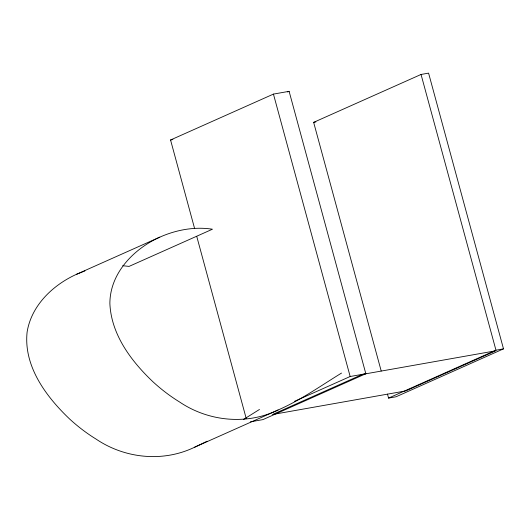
<?xml version="1.0" encoding="UTF-8"?>
<svg xmlns="http://www.w3.org/2000/svg" width="530" height="530" viewBox="0 0 530 530"><rect width="100%" height="100%" fill="white"/><g stroke="black" fill="none" stroke-linecap="round" stroke-linejoin="round"><path stroke-width="0.79" d="M243.475 419.488L259.481 409.458M341.539 373.067C320.67 385.847 300.623 400.249 278.058 410.001L194.682 447.188C163.134 462.498 124.947 458.622 96.096 439.105A167.46 132.275 66 0 1 69.602 418.992C46.13 396.632 23.419 366.296 27.11 332.072C31.363 305.519 52.761 285.1 76.399 274.348L159.775 237.168C176.185 229.861 194.576 226.449 212.444 229.212L129.068 266.398L122.728 265.729M207.131 441.225L194.682 447.188M159.775 237.168C133.646 248.861 109.962 273.308 109.876 303.445C111.168 334.549 131.221 361.168 152.984 381.812A167.46 132.275 66 0 0 179.478 401.925C208.323 421.443 246.51 425.318 278.058 410.001M194.609 228.536L170.554 139.986L273.44 94.101L289.108 91.326L365.833 373.729L262.946 419.608L250.412 421.834M287.604 92.001L289.108 91.326M381.202 371L313.647 122.357L421.045 74.458L428.584 73.127L503.5 348.866L396.102 396.758L388.563 398.096L387.483 394.108M294.594 401.29L350.164 376.505L365.833 373.729M388.563 398.096L495.967 350.197L503.5 348.866M76.399 274.348L84.906 270.936M170.554 139.986L172.899 139.569M313.647 122.357L315.906 121.953M421.045 74.458L495.967 350.197M273.44 94.101L350.164 376.505M196.776 236.512L246.192 418.395M362.434 374.405L272.48 414.52L405.828 390.901L495.782 350.787L362.434 374.405"/></g></svg>
